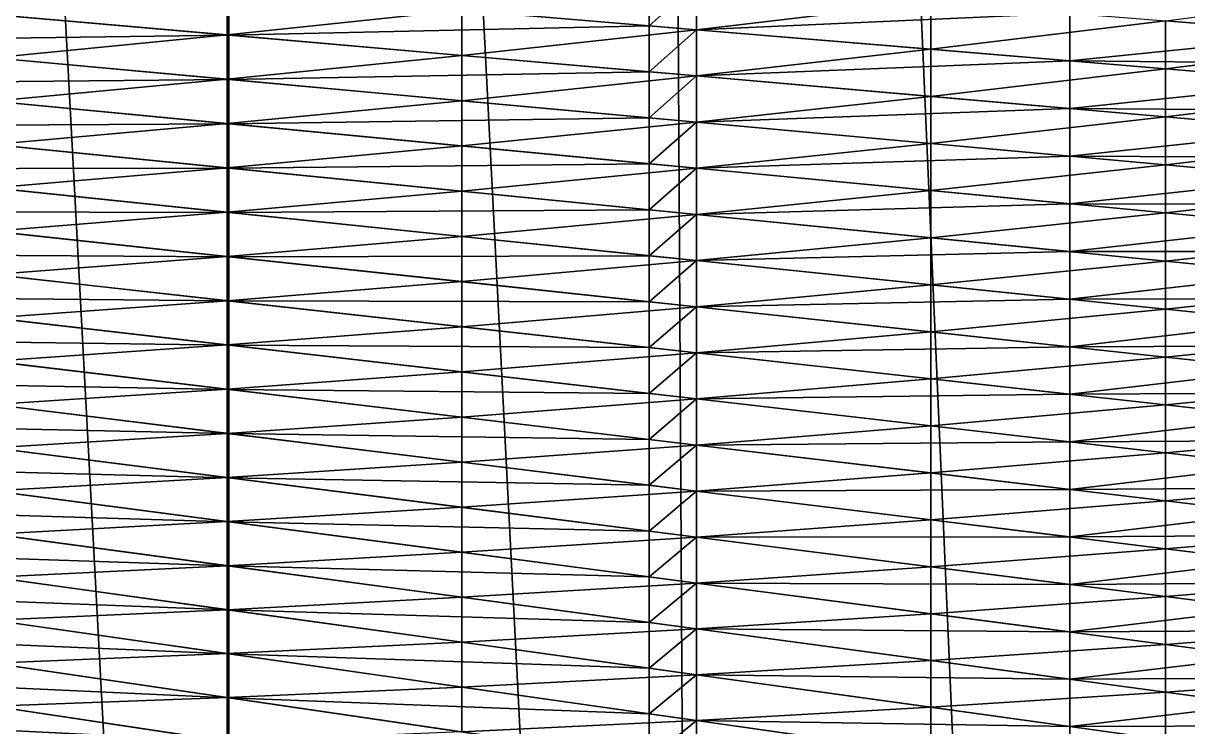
# Model space of a CAD drawing. Header units: metres. Extents: x -3 to 177, y -14 to 14.
# Drawn here: x 1.145 to 3.813, y -3.827 to -2.215 of the extents above; entities that cross this region are included whole.
import ezdxf

# ---------------------------------------------------------------- set-up
doc = ezdxf.new("R2010")
doc.units = ezdxf.units.M
doc.layers.add('AFT_PEAK', color=7, linetype='Continuous', true_color=0x74a6a7)
doc.layers.add('HULL', color=7, linetype='Continuous', true_color=0x528ba5)

msp = doc.modelspace()

# ---------------------------------------------------------------- linework, layer by layer
at = {"layer": 'AFT_PEAK'}
for points in [[(3.5429, 10.0387, 14.7727), (4.5062, -10.4345, 14.7571), (4.5062, 10.4345, 14.7571)], [(2.6875, 9.6735, 14.787), (3.5429, -10.0387, 14.7727), (3.5429, 10.0387, 14.7727)], [(3.5429, 10.0387, 14.7727), (3.5429, -10.0387, 14.7727), (4.5062, -10.4345, 14.7571)], [(2.5796, 9.6274, 14.7888), (2.6875, -9.6735, 14.787), (2.6875, 9.6735, 14.787)], [(2.6875, 9.6735, 14.787), (2.6875, -9.6735, 14.787), (3.5429, -10.0387, 14.7727)], [(1.6164, 9.2161, 14.8049), (2.5796, -9.6274, 14.7888), (2.5796, 9.6274, 14.7888)], [(2.5796, 9.6274, 14.7888), (2.5796, -9.6274, 14.7888), (2.6875, -9.6735, 14.787)], [(0.6531, 8.8049, 14.8211), (1.6164, -9.2161, 14.8049), (1.6164, 9.2161, 14.8049)], [(1.6164, 9.2161, 14.8049), (1.6164, -9.2161, 14.8049), (2.5796, -9.6274, 14.7888)], [(0.6531, 8.8049, 14.8211), (0.6531, -8.8049, 14.8211), (1.6164, -9.2161, 14.8049)], [(1.6164, -2.1401, 7.9359), (2.5796, -2.1151, 7.7074), (2.5796, -2.2206, 7.719)], [(2.5796, -2.2206, 7.719), (2.5796, -2.1151, 7.7074), (2.6875, -2.1237, 7.6829)], [(2.5796, -2.2206, 7.719), (2.6875, -2.1237, 7.6829), (2.6875, -2.2296, 7.6947)], [(2.6875, -2.2296, 7.6947), (2.6875, -2.1237, 7.6829), (3.5429, -2.1917, 7.4891)], [(0.6531, -2.1575, 8.1625), (1.6164, -2.1401, 7.9359), (1.6164, -2.2418, 7.9467)], [(0.6531, -2.2553, 8.1723), (0.6531, -2.1575, 8.1625), (1.6164, -2.2418, 7.9467)], [(1.6164, -2.2418, 7.9467), (1.6164, -2.1401, 7.9359), (2.5796, -2.2206, 7.719)], [(2.6875, -2.2296, 7.6947), (3.5429, -2.1917, 7.4891), (3.5429, -2.301, 7.502)], [(3.5429, -2.301, 7.502), (3.5429, -2.1917, 7.4891), (4.5062, -2.2034, 7.1195)], [(3.5429, -2.301, 7.502), (4.5062, -2.2034, 7.1195), (4.5062, -2.3101, 7.1405)], [(1.6164, -2.2418, 7.9467), (2.5796, -2.2206, 7.719), (2.5796, -2.326, 7.7309)], [(2.5796, -2.326, 7.7309), (2.5796, -2.2206, 7.719), (2.6875, -2.2296, 7.6947)], [(2.5796, -2.326, 7.7309), (2.6875, -2.2296, 7.6947), (2.6875, -2.3355, 7.7068)], [(2.6875, -2.3355, 7.7068), (2.6875, -2.2296, 7.6947), (3.5429, -2.301, 7.502)], [(0.6531, -2.2553, 8.1723), (1.6164, -2.2418, 7.9467), (1.6164, -2.3434, 7.9578)], [(0.6531, -2.3531, 8.1821), (0.6531, -2.2553, 8.1723), (1.6164, -2.3434, 7.9578)], [(1.6164, -2.3434, 7.9578), (1.6164, -2.2418, 7.9467), (2.5796, -2.326, 7.7309)], [(2.6875, -2.3355, 7.7068), (3.5429, -2.301, 7.502), (3.5429, -2.4103, 7.5152)], [(3.5429, -2.4103, 7.5152), (3.5429, -2.301, 7.502), (4.5062, -2.3101, 7.1405)], [(3.5429, -2.4103, 7.5152), (4.5062, -2.3101, 7.1405), (4.5062, -2.4169, 7.1616)], [(0.6531, -2.3531, 8.1821), (1.6164, -2.3434, 7.9578), (1.6164, -2.445, 7.9691)], [(1.6164, -2.3434, 7.9578), (2.5796, -2.326, 7.7309), (2.5796, -2.4314, 7.7434)], [(1.6164, -2.445, 7.9691), (1.6164, -2.3434, 7.9578), (2.5796, -2.4314, 7.7434)], [(2.5796, -2.4314, 7.7434), (2.5796, -2.326, 7.7309), (2.6875, -2.3355, 7.7068)], [(2.5796, -2.4314, 7.7434), (2.6875, -2.3355, 7.7068), (2.6875, -2.4413, 7.7194)], [(2.6875, -2.4413, 7.7194), (2.6875, -2.3355, 7.7068), (3.5429, -2.4103, 7.5152)], [(0.6531, -2.4509, 8.192), (0.6531, -2.3531, 8.1821), (1.6164, -2.445, 7.9691)], [(2.6875, -2.4413, 7.7194), (3.5429, -2.4103, 7.5152), (3.5429, -2.5195, 7.5289)], [(3.5429, -2.5195, 7.5289), (3.5429, -2.4103, 7.5152), (4.5062, -2.4169, 7.1616)], [(3.5429, -2.5195, 7.5289), (4.5062, -2.4169, 7.1616), (4.5062, -2.5237, 7.1834)], [(0.6531, -2.4509, 8.192), (1.6164, -2.445, 7.9691), (1.6164, -2.5466, 7.9803)], [(0.6531, -2.5487, 8.2018), (0.6531, -2.4509, 8.192), (1.6164, -2.5466, 7.9803)], [(1.6164, -2.445, 7.9691), (2.5796, -2.4314, 7.7434), (2.5796, -2.5368, 7.756)], [(1.6164, -2.5466, 7.9803), (1.6164, -2.445, 7.9691), (2.5796, -2.5368, 7.756)], [(2.5796, -2.5368, 7.756), (2.5796, -2.4314, 7.7434), (2.6875, -2.4413, 7.7194)], [(2.5796, -2.5368, 7.756), (2.6875, -2.4413, 7.7194), (2.6875, -2.5471, 7.7321)], [(2.6875, -2.5471, 7.7321), (2.6875, -2.4413, 7.7194), (3.5429, -2.5195, 7.5289)], [(2.6875, -2.5471, 7.7321), (3.5429, -2.5195, 7.5289), (3.5429, -2.6287, 7.5429)], [(3.5429, -2.6287, 7.5429), (3.5429, -2.5195, 7.5289), (4.5062, -2.5237, 7.1834)], [(3.5429, -2.6287, 7.5429), (4.5062, -2.5237, 7.1834), (4.5062, -2.6306, 7.2055)], [(0.6531, -2.5487, 8.2018), (1.6164, -2.5466, 7.9803), (1.6164, -2.6482, 7.9915)], [(0.6531, -2.6464, 8.2127), (0.6531, -2.5487, 8.2018), (1.6164, -2.6482, 7.9915)], [(1.6164, -2.5466, 7.9803), (2.5796, -2.5368, 7.756), (2.5796, -2.6422, 7.7686)], [(1.6164, -2.6482, 7.9915), (1.6164, -2.5466, 7.9803), (2.5796, -2.6422, 7.7686)], [(2.5796, -2.6422, 7.7686), (2.5796, -2.5368, 7.756), (2.6875, -2.5471, 7.7321)], [(2.5796, -2.6422, 7.7686), (2.6875, -2.5471, 7.7321), (2.6875, -2.6529, 7.7449)], [(2.6875, -2.6529, 7.7449), (2.6875, -2.5471, 7.7321), (3.5429, -2.6287, 7.5429)], [(2.6875, -2.6529, 7.7449), (3.5429, -2.6287, 7.5429), (3.5429, -2.7379, 7.5569)], [(3.5429, -2.7379, 7.5569), (3.5429, -2.6287, 7.5429), (4.5062, -2.6306, 7.2055)], [(3.5429, -2.7379, 7.5569), (4.5062, -2.6306, 7.2055), (4.5062, -2.7377, 7.2275)], [(0.6531, -2.744, 8.2245), (0.6531, -2.6464, 8.2127), (1.6164, -2.7497, 8.0036)], [(0.6531, -2.6464, 8.2127), (1.6164, -2.6482, 7.9915), (1.6164, -2.7497, 8.0036)], [(1.6164, -2.6482, 7.9915), (2.5796, -2.6422, 7.7686), (2.5796, -2.7476, 7.7812)], [(1.6164, -2.7497, 8.0036), (1.6164, -2.6482, 7.9915), (2.5796, -2.7476, 7.7812)], [(2.5796, -2.7476, 7.7812), (2.5796, -2.6422, 7.7686), (2.6875, -2.6529, 7.7449)], [(2.5796, -2.7476, 7.7812), (2.6875, -2.6529, 7.7449), (2.6875, -2.7587, 7.7576)], [(2.6875, -2.7587, 7.7576), (2.6875, -2.6529, 7.7449), (3.5429, -2.7379, 7.5569)], [(0.6531, -2.8416, 8.2363), (0.6531, -2.744, 8.2245), (1.6164, -2.851, 8.0166)], [(0.6531, -2.744, 8.2245), (1.6164, -2.7497, 8.0036), (1.6164, -2.851, 8.0166)], [(1.6164, -2.7497, 8.0036), (2.5796, -2.7476, 7.7812), (2.5796, -2.8529, 7.7945)], [(2.5796, -2.8529, 7.7945), (2.5796, -2.7476, 7.7812), (2.6875, -2.7587, 7.7576)], [(2.6875, -2.7587, 7.7576), (3.5429, -2.7379, 7.5569), (3.5429, -2.847, 7.5709)], [(3.5429, -2.847, 7.5709), (3.5429, -2.7379, 7.5569), (4.5062, -2.7377, 7.2275)], [(3.5429, -2.847, 7.5709), (4.5062, -2.7377, 7.2275), (4.5062, -2.8451, 7.2496)], [(1.6164, -2.851, 8.0166), (1.6164, -2.7497, 8.0036), (2.5796, -2.8529, 7.7945)], [(2.5796, -2.8529, 7.7945), (2.6875, -2.7587, 7.7576), (2.6875, -2.8645, 7.7711)], [(2.6875, -2.8645, 7.7711), (2.6875, -2.7587, 7.7576), (3.5429, -2.847, 7.5709)], [(0.6531, -2.9392, 8.2482), (0.6531, -2.8416, 8.2363), (1.6164, -2.9524, 8.0295)], [(0.6531, -2.8416, 8.2363), (1.6164, -2.851, 8.0166), (1.6164, -2.9524, 8.0295)], [(1.6164, -2.9524, 8.0295), (1.6164, -2.851, 8.0166), (2.5796, -2.9581, 7.8086)], [(1.6164, -2.851, 8.0166), (2.5796, -2.8529, 7.7945), (2.5796, -2.9581, 7.8086)], [(2.5796, -2.9581, 7.8086), (2.5796, -2.8529, 7.7945), (2.6875, -2.8645, 7.7711)], [(2.6875, -2.8645, 7.7711), (3.5429, -2.847, 7.5709), (3.5429, -2.9561, 7.5854)], [(3.5429, -2.9561, 7.5854), (3.5429, -2.847, 7.5709), (4.5062, -2.8451, 7.2496)], [(3.5429, -2.9561, 7.5854), (4.5062, -2.8451, 7.2496), (4.5062, -2.9526, 7.2719)], [(2.5796, -2.9581, 7.8086), (2.6875, -2.8645, 7.7711), (2.6875, -2.9701, 7.7853)], [(2.6875, -2.9701, 7.7853), (2.6875, -2.8645, 7.7711), (3.5429, -2.9561, 7.5854)], [(0.6531, -3.0367, 8.2602), (0.6531, -2.9392, 8.2482), (1.6164, -3.0538, 8.0428)], [(0.6531, -2.9392, 8.2482), (1.6164, -2.9524, 8.0295), (1.6164, -3.0538, 8.0428)], [(1.6164, -3.0538, 8.0428), (1.6164, -2.9524, 8.0295), (2.5796, -3.0633, 7.8228)], [(1.6164, -2.9524, 8.0295), (2.5796, -2.9581, 7.8086), (2.5796, -3.0633, 7.8228)], [(2.5796, -3.0633, 7.8228), (2.5796, -2.9581, 7.8086), (2.6875, -2.9701, 7.7853)], [(2.6875, -2.9701, 7.7853), (3.5429, -2.9561, 7.5854), (3.5429, -3.0651, 7.6007)], [(3.5429, -3.0651, 7.6007), (3.5429, -2.9561, 7.5854), (4.5062, -2.9526, 7.2719)], [(3.5429, -3.0651, 7.6007), (4.5062, -2.9526, 7.2719), (4.5062, -3.0603, 7.295)], [(2.5796, -3.0633, 7.8228), (2.6875, -2.9701, 7.7853), (2.6875, -3.0757, 7.7996)], [(2.6875, -3.0757, 7.7996), (2.6875, -2.9701, 7.7853), (3.5429, -3.0651, 7.6007)], [(0.6531, -3.1341, 8.2734), (0.6531, -3.0367, 8.2602), (1.6164, -3.1551, 8.0562)], [(0.6531, -3.0367, 8.2602), (1.6164, -3.0538, 8.0428), (1.6164, -3.1551, 8.0562)], [(1.6164, -3.1551, 8.0562), (1.6164, -3.0538, 8.0428), (2.5796, -3.1684, 7.8374)], [(1.6164, -3.0538, 8.0428), (2.5796, -3.0633, 7.8228), (2.5796, -3.1684, 7.8374)], [(2.5796, -3.1684, 7.8374), (2.5796, -3.0633, 7.8228), (2.6875, -3.0757, 7.7996)], [(2.6875, -3.0757, 7.7996), (3.5429, -3.0651, 7.6007), (3.5429, -3.1742, 7.616)], [(3.5429, -3.1742, 7.616), (3.5429, -3.0651, 7.6007), (4.5062, -3.0603, 7.295)], [(3.5429, -3.1742, 7.616), (4.5062, -3.0603, 7.295), (4.5062, -3.1684, 7.318)], [(2.5796, -3.1684, 7.8374), (2.6875, -3.0757, 7.7996), (2.6875, -3.1813, 7.8144)], [(2.6875, -3.1813, 7.8144), (2.6875, -3.0757, 7.7996), (3.5429, -3.1742, 7.616)], [(0.6531, -3.2314, 8.2877), (0.6531, -3.1341, 8.2734), (1.6164, -3.2563, 8.0706)], [(0.6531, -3.1341, 8.2734), (1.6164, -3.1551, 8.0562), (1.6164, -3.2563, 8.0706)], [(1.6164, -3.2563, 8.0706), (1.6164, -3.1551, 8.0562), (2.5796, -3.2735, 7.8522)], [(1.6164, -3.1551, 8.0562), (2.5796, -3.1684, 7.8374), (2.5796, -3.2735, 7.8522)], [(2.5796, -3.2735, 7.8522), (2.5796, -3.1684, 7.8374), (2.6875, -3.1813, 7.8144)], [(2.6875, -3.1813, 7.8144), (3.5429, -3.1742, 7.616), (3.5429, -3.283, 7.632)], [(3.5429, -3.283, 7.632), (3.5429, -3.1742, 7.616), (4.5062, -3.1684, 7.318)], [(3.5429, -3.283, 7.632), (4.5062, -3.1684, 7.318), (4.5062, -3.2766, 7.3419)], [(2.5796, -3.2735, 7.8522), (2.6875, -3.1813, 7.8144), (2.6875, -3.2868, 7.8294)], [(2.6875, -3.2868, 7.8294), (2.6875, -3.1813, 7.8144), (3.5429, -3.283, 7.632)], [(0.6531, -3.3286, 8.3021), (0.6531, -3.2314, 8.2877), (1.6164, -3.3574, 8.086)], [(0.6531, -3.2314, 8.2877), (1.6164, -3.2563, 8.0706), (1.6164, -3.3574, 8.086)], [(1.6164, -3.3574, 8.086), (1.6164, -3.2563, 8.0706), (2.5796, -3.3785, 7.8678)], [(1.6164, -3.2563, 8.0706), (2.5796, -3.2735, 7.8522), (2.5796, -3.3785, 7.8678)], [(2.5796, -3.3785, 7.8678), (2.5796, -3.2735, 7.8522), (2.6875, -3.2868, 7.8294)], [(3.5429, -3.3919, 7.6483), (3.5429, -3.283, 7.632), (4.5062, -3.2766, 7.3419)], [(3.5429, -3.3919, 7.6483), (4.5062, -3.2766, 7.3419), (4.5062, -3.3853, 7.3658)], [(2.5796, -3.3785, 7.8678), (2.6875, -3.2868, 7.8294), (2.6875, -3.3922, 7.8451)], [(2.6875, -3.2868, 7.8294), (3.5429, -3.283, 7.632), (3.5429, -3.3919, 7.6483)], [(2.6875, -3.3922, 7.8451), (2.6875, -3.2868, 7.8294), (3.5429, -3.3919, 7.6483)], [(0.6531, -3.4257, 8.3173), (0.6531, -3.3286, 8.3021), (1.6164, -3.4584, 8.1016)], [(0.6531, -3.3286, 8.3021), (1.6164, -3.3574, 8.086), (1.6164, -3.4584, 8.1016)], [(1.6164, -3.4584, 8.1016), (1.6164, -3.3574, 8.086), (2.5796, -3.4834, 7.8844)], [(1.6164, -3.3574, 8.086), (2.5796, -3.3785, 7.8678), (2.5796, -3.4834, 7.8844)], [(2.5796, -3.4834, 7.8844), (2.5796, -3.3785, 7.8678), (2.6875, -3.3922, 7.8451)], [(3.5429, -3.5007, 7.665), (3.5429, -3.3919, 7.6483), (4.5062, -3.3853, 7.3658)], [(3.5429, -3.5007, 7.665), (4.5062, -3.3853, 7.3658), (4.5062, -3.4943, 7.3899)], [(2.5796, -3.4834, 7.8844), (2.6875, -3.3922, 7.8451), (2.6875, -3.4975, 7.8618)], [(2.6875, -3.3922, 7.8451), (3.5429, -3.3919, 7.6483), (3.5429, -3.5007, 7.665)], [(2.6875, -3.4975, 7.8618), (2.6875, -3.3922, 7.8451), (3.5429, -3.5007, 7.665)], [(0.6531, -3.5226, 8.3343), (0.6531, -3.4257, 8.3173), (1.6164, -3.5593, 8.118)], [(0.6531, -3.4257, 8.3173), (1.6164, -3.4584, 8.1016), (1.6164, -3.5593, 8.118)], [(1.6164, -3.5593, 8.118), (1.6164, -3.4584, 8.1016), (2.5796, -3.5882, 7.9012)], [(1.6164, -3.4584, 8.1016), (2.5796, -3.4834, 7.8844), (2.5796, -3.5882, 7.9012)], [(2.5796, -3.5882, 7.9012), (2.5796, -3.4834, 7.8844), (2.6875, -3.4975, 7.8618)], [(3.5429, -3.6093, 7.6827), (3.5429, -3.5007, 7.665), (4.5062, -3.4943, 7.3899)], [(3.5429, -3.6093, 7.6827), (4.5062, -3.4943, 7.3899), (4.5062, -3.6037, 7.4146)], [(2.5796, -3.5882, 7.9012), (2.6875, -3.4975, 7.8618), (2.6875, -3.6027, 7.8787)], [(2.6875, -3.6027, 7.8787), (2.6875, -3.4975, 7.8618), (3.5429, -3.6093, 7.6827)], [(2.6875, -3.4975, 7.8618), (3.5429, -3.5007, 7.665), (3.5429, -3.6093, 7.6827)], [(0.6531, -3.6193, 8.3515), (0.6531, -3.5226, 8.3343), (1.6164, -3.6599, 8.136)], [(0.6531, -3.5226, 8.3343), (1.6164, -3.5593, 8.118), (1.6164, -3.6599, 8.136)], [(1.6164, -3.6599, 8.136), (1.6164, -3.5593, 8.118), (2.5796, -3.6928, 7.9188)], [(1.6164, -3.5593, 8.118), (2.5796, -3.5882, 7.9012), (2.5796, -3.6928, 7.9188)], [(2.5796, -3.6928, 7.9188), (2.5796, -3.5882, 7.9012), (2.6875, -3.6027, 7.8787)], [(0.6531, -3.7161, 8.3688), (0.6531, -3.6193, 8.3515), (1.6164, -3.7605, 8.1545)], [(0.6531, -3.6193, 8.3515), (1.6164, -3.6599, 8.136), (1.6164, -3.7605, 8.1545)], [(2.5796, -3.6928, 7.9188), (2.6875, -3.6027, 7.8787), (2.6875, -3.7078, 7.8965)], [(2.6875, -3.7078, 7.8965), (2.6875, -3.6027, 7.8787), (3.5429, -3.7179, 7.7007)], [(2.6875, -3.6027, 7.8787), (3.5429, -3.6093, 7.6827), (3.5429, -3.7179, 7.7007)], [(3.5429, -3.7179, 7.7007), (3.5429, -3.6093, 7.6827), (4.5062, -3.6037, 7.4146)], [(3.5429, -3.7179, 7.7007), (4.5062, -3.6037, 7.4146), (4.5062, -3.7135, 7.4395)], [(1.6164, -3.7605, 8.1545), (1.6164, -3.6599, 8.136), (2.5796, -3.7973, 7.9377)], [(1.6164, -3.6599, 8.136), (2.5796, -3.6928, 7.9188), (2.5796, -3.7973, 7.9377)], [(2.5796, -3.7973, 7.9377), (2.5796, -3.6928, 7.9188), (2.6875, -3.7078, 7.8965)], [(2.5796, -3.7973, 7.9377), (2.6875, -3.7078, 7.8965), (2.6875, -3.8127, 7.9155)], [(2.6875, -3.8127, 7.9155), (2.6875, -3.7078, 7.8965), (3.5429, -3.8264, 7.7195)], [(2.6875, -3.7078, 7.8965), (3.5429, -3.7179, 7.7007), (3.5429, -3.8264, 7.7195)], [(0.6531, -3.8124, 8.3884), (0.6531, -3.7161, 8.3688), (1.6164, -3.861, 8.1732)], [(0.6531, -3.7161, 8.3688), (1.6164, -3.7605, 8.1545), (1.6164, -3.861, 8.1732)], [(3.5429, -3.8264, 7.7195), (3.5429, -3.7179, 7.7007), (4.5062, -3.7135, 7.4395)], [(3.5429, -3.8264, 7.7195), (4.5062, -3.7135, 7.4395), (4.5062, -3.8236, 7.4649)], [(1.6164, -3.861, 8.1732), (1.6164, -3.7605, 8.1545), (2.5796, -3.9016, 7.9575)], [(1.6164, -3.7605, 8.1545), (2.5796, -3.7973, 7.9377), (2.5796, -3.9016, 7.9575)], [(0.6531, -3.9088, 8.4079), (0.6531, -3.8124, 8.3884), (1.6164, -3.9612, 8.1934)], [(0.6531, -3.8124, 8.3884), (1.6164, -3.861, 8.1732), (1.6164, -3.9612, 8.1934)], [(2.5796, -3.9016, 7.9575), (2.5796, -3.7973, 7.9377), (2.6875, -3.8127, 7.9155)], [(2.5796, -3.9016, 7.9575), (2.6875, -3.8127, 7.9155), (2.6875, -3.9174, 7.9355)], [(2.6875, -3.9174, 7.9355), (2.6875, -3.8127, 7.9155), (3.5429, -3.9346, 7.7394)], [(2.6875, -3.8127, 7.9155), (3.5429, -3.8264, 7.7195), (3.5429, -3.9346, 7.7394)], [(3.5429, -3.9346, 7.7394), (3.5429, -3.8264, 7.7195), (4.5062, -3.8236, 7.4649)], [(3.5429, -3.9346, 7.7394), (4.5062, -3.8236, 7.4649), (4.5062, -3.9342, 7.4907)]]:
    msp.add_3dface(points, dxfattribs=at)
at = {"layer": 'HULL'}
for points in [[(2.15, -2.1847, 7.8157), (2.6875, -2.1237, 7.6829), (2.6875, -2.2296, 7.6947)], [(2.6875, -2.2296, 7.6947), (2.6875, -2.1237, 7.6829), (3.225, -2.1664, 7.5611)], [(1.075, -2.1944, 8.068), (1.6125, -2.1398, 7.9368), (1.6125, -2.2414, 7.9476)], [(1.6125, -2.2414, 7.9476), (1.6125, -2.1398, 7.9368), (2.15, -2.1847, 7.8157)], [(3.7625, -2.2092, 7.4393), (4.3, -2.1396, 7.3035), (4.3, -2.2519, 7.3175)], [(1.6125, -2.2414, 7.9476), (2.15, -2.1847, 7.8157), (2.15, -2.2885, 7.8272)], [(2.15, -2.2885, 7.8272), (2.15, -2.1847, 7.8157), (2.6875, -2.2296, 7.6947)], [(2.6875, -2.2296, 7.6947), (3.225, -2.1664, 7.5611), (3.225, -2.2745, 7.5736)], [(3.225, -2.2745, 7.5736), (3.225, -2.1664, 7.5611), (3.7625, -2.2092, 7.4393)], [(1.075, -2.2939, 8.0784), (1.075, -2.1944, 8.068), (1.6125, -2.2414, 7.9476)], [(3.225, -2.2745, 7.5736), (3.7625, -2.2092, 7.4393), (3.7625, -2.3193, 7.4526)], [(3.7625, -2.3193, 7.4526), (3.7625, -2.2092, 7.4393), (4.3, -2.2519, 7.3175)], [(2.15, -2.2885, 7.8272), (2.6875, -2.2296, 7.6947), (2.6875, -2.3355, 7.7068)], [(2.6875, -2.3355, 7.7068), (2.6875, -2.2296, 7.6947), (3.225, -2.2745, 7.5736)], [(1.075, -2.2939, 8.0784), (1.6125, -2.2414, 7.9476), (1.6125, -2.343, 7.9587)], [(1.6125, -2.343, 7.9587), (1.6125, -2.2414, 7.9476), (2.15, -2.2885, 7.8272)], [(3.7625, -2.3193, 7.4526), (4.3, -2.2519, 7.3175), (4.3, -2.3642, 7.3315)], [(1.075, -2.3934, 8.0888), (1.075, -2.2939, 8.0784), (1.6125, -2.343, 7.9587)], [(1.6125, -2.343, 7.9587), (2.15, -2.2885, 7.8272), (2.15, -2.3922, 7.839)], [(2.15, -2.3922, 7.839), (2.15, -2.2885, 7.8272), (2.6875, -2.3355, 7.7068)], [(2.6875, -2.3355, 7.7068), (3.225, -2.2745, 7.5736), (3.225, -2.3825, 7.5864)], [(3.225, -2.3825, 7.5864), (3.225, -2.2745, 7.5736), (3.7625, -2.3193, 7.4526)], [(3.225, -2.3825, 7.5864), (3.7625, -2.3193, 7.4526), (3.7625, -2.4295, 7.466)], [(3.7625, -2.4295, 7.466), (3.7625, -2.3193, 7.4526), (4.3, -2.3642, 7.3315)], [(1.075, -2.3934, 8.0888), (1.6125, -2.343, 7.9587), (1.6125, -2.4446, 7.9699)], [(1.6125, -2.4446, 7.9699), (1.6125, -2.343, 7.9587), (2.15, -2.3922, 7.839)], [(2.15, -2.3922, 7.839), (2.6875, -2.3355, 7.7068), (2.6875, -2.4413, 7.7194)], [(2.6875, -2.4413, 7.7194), (2.6875, -2.3355, 7.7068), (3.225, -2.3825, 7.5864)], [(3.7625, -2.4295, 7.466), (4.3, -2.3642, 7.3315), (4.3, -2.4765, 7.3456)], [(1.075, -2.4928, 8.0992), (1.075, -2.3934, 8.0888), (1.6125, -2.4446, 7.9699)], [(1.6125, -2.4446, 7.9699), (2.15, -2.3922, 7.839), (2.15, -2.4959, 7.851)], [(2.15, -2.4959, 7.851), (2.15, -2.3922, 7.839), (2.6875, -2.4413, 7.7194)], [(2.6875, -2.4413, 7.7194), (3.225, -2.3825, 7.5864), (3.225, -2.4904, 7.5997)], [(3.225, -2.4904, 7.5997), (3.225, -2.3825, 7.5864), (3.7625, -2.4295, 7.466)], [(1.075, -2.4928, 8.0992), (1.6125, -2.4446, 7.9699), (1.6125, -2.5462, 7.9811)], [(1.6125, -2.5462, 7.9811), (1.6125, -2.4446, 7.9699), (2.15, -2.4959, 7.851)], [(2.15, -2.4959, 7.851), (2.6875, -2.4413, 7.7194), (2.6875, -2.5471, 7.7321)], [(2.6875, -2.5471, 7.7321), (2.6875, -2.4413, 7.7194), (3.225, -2.4904, 7.5997)], [(3.225, -2.4904, 7.5997), (3.7625, -2.4295, 7.466), (3.7625, -2.5396, 7.4801)], [(3.7625, -2.5396, 7.4801), (3.7625, -2.4295, 7.466), (4.3, -2.4765, 7.3456)], [(3.7625, -2.5396, 7.4801), (4.3, -2.4765, 7.3456), (4.3, -2.5887, 7.3604)], [(1.075, -2.5923, 8.1097), (1.075, -2.4928, 8.0992), (1.6125, -2.5462, 7.9811)], [(1.6125, -2.5462, 7.9811), (2.15, -2.4959, 7.851), (2.15, -2.5996, 7.863)], [(2.15, -2.5996, 7.863), (2.15, -2.4959, 7.851), (2.6875, -2.5471, 7.7321)], [(2.6875, -2.5471, 7.7321), (3.225, -2.4904, 7.5997), (3.225, -2.5984, 7.6132)], [(3.225, -2.5984, 7.6132), (3.225, -2.4904, 7.5997), (3.7625, -2.5396, 7.4801)], [(1.075, -2.5923, 8.1097), (1.6125, -2.5462, 7.9811), (1.6125, -2.6478, 7.9923)], [(1.6125, -2.6478, 7.9923), (1.6125, -2.5462, 7.9811), (2.15, -2.5996, 7.863)], [(2.15, -2.5996, 7.863), (2.6875, -2.5471, 7.7321), (2.6875, -2.6529, 7.7449)], [(2.6875, -2.6529, 7.7449), (2.6875, -2.5471, 7.7321), (3.225, -2.5984, 7.6132)], [(3.225, -2.5984, 7.6132), (3.7625, -2.5396, 7.4801), (3.7625, -2.6496, 7.4943)], [(3.7625, -2.6496, 7.4943), (3.7625, -2.5396, 7.4801), (4.3, -2.5887, 7.3604)], [(1.075, -2.6916, 8.1211), (1.075, -2.5923, 8.1097), (1.6125, -2.6478, 7.9923)], [(1.6125, -2.6478, 7.9923), (2.15, -2.5996, 7.863), (2.15, -2.7032, 7.875)], [(2.15, -2.7032, 7.875), (2.15, -2.5996, 7.863), (2.6875, -2.6529, 7.7449)], [(2.6875, -2.6529, 7.7449), (3.225, -2.5984, 7.6132), (3.225, -2.7063, 7.6268)], [(3.225, -2.7063, 7.6268), (3.225, -2.5984, 7.6132), (3.7625, -2.6496, 7.4943)], [(3.7625, -2.6496, 7.4943), (4.3, -2.5887, 7.3604), (4.3, -2.7009, 7.3755)], [(1.075, -2.6916, 8.1211), (1.6125, -2.6478, 7.9923), (1.6125, -2.7492, 8.0045)], [(1.6125, -2.7492, 8.0045), (1.6125, -2.6478, 7.9923), (2.15, -2.7032, 7.875)], [(2.15, -2.7032, 7.875), (2.6875, -2.6529, 7.7449), (2.6875, -2.7587, 7.7576)], [(2.6875, -2.7587, 7.7576), (2.6875, -2.6529, 7.7449), (3.225, -2.7063, 7.6268)], [(3.225, -2.7063, 7.6268), (3.7625, -2.6496, 7.4943), (3.7625, -2.7597, 7.5086)], [(3.7625, -2.7597, 7.5086), (3.7625, -2.6496, 7.4943), (4.3, -2.7009, 7.3755)], [(1.075, -2.7909, 8.1334), (1.075, -2.6916, 8.1211), (1.6125, -2.7492, 8.0045)], [(1.6125, -2.7492, 8.0045), (2.15, -2.7032, 7.875), (2.15, -2.8068, 7.8878)], [(2.15, -2.8068, 7.8878), (2.15, -2.7032, 7.875), (2.6875, -2.7587, 7.7576)], [(2.6875, -2.7587, 7.7576), (3.225, -2.7063, 7.6268), (3.225, -2.8142, 7.6403)], [(3.225, -2.8142, 7.6403), (3.225, -2.7063, 7.6268), (3.7625, -2.7597, 7.5086)], [(3.7625, -2.7597, 7.5086), (4.3, -2.7009, 7.3755), (4.3, -2.813, 7.3905)], [(1.075, -2.7909, 8.1334), (1.6125, -2.7492, 8.0045), (1.6125, -2.8506, 8.0174)], [(1.6125, -2.8506, 8.0174), (1.6125, -2.7492, 8.0045), (2.15, -2.8068, 7.8878)], [(2.15, -2.8068, 7.8878), (2.6875, -2.7587, 7.7576), (2.6875, -2.8645, 7.7711)], [(2.6875, -2.8645, 7.7711), (2.6875, -2.7587, 7.7576), (3.225, -2.8142, 7.6403)], [(3.225, -2.8142, 7.6403), (3.7625, -2.7597, 7.5086), (3.7625, -2.8697, 7.5229)], [(3.7625, -2.8697, 7.5229), (3.7625, -2.7597, 7.5086), (4.3, -2.813, 7.3905)], [(1.075, -2.8901, 8.1457), (1.075, -2.7909, 8.1334), (1.6125, -2.8506, 8.0174)], [(1.6125, -2.8506, 8.0174), (2.15, -2.8068, 7.8878), (2.15, -2.9104, 7.9014)], [(2.15, -2.9104, 7.9014), (2.15, -2.8068, 7.8878), (2.6875, -2.8645, 7.7711)], [(2.6875, -2.8645, 7.7711), (3.225, -2.8142, 7.6403), (3.225, -2.9221, 7.6544)], [(3.225, -2.9221, 7.6544), (3.225, -2.8142, 7.6403), (3.7625, -2.8697, 7.5229)], [(3.7625, -2.8697, 7.5229), (4.3, -2.813, 7.3905), (4.3, -2.9252, 7.4056)], [(1.075, -2.8901, 8.1457), (1.6125, -2.8506, 8.0174), (1.6125, -2.952, 8.0304)], [(1.6125, -2.952, 8.0304), (1.6125, -2.8506, 8.0174), (2.15, -2.9104, 7.9014)], [(2.15, -2.9104, 7.9014), (2.6875, -2.8645, 7.7711), (2.6875, -2.9701, 7.7853)], [(2.6875, -2.9701, 7.7853), (2.6875, -2.8645, 7.7711), (3.225, -2.9221, 7.6544)], [(3.225, -2.9221, 7.6544), (3.7625, -2.8697, 7.5229), (3.7625, -2.9797, 7.5377)], [(3.7625, -2.9797, 7.5377), (3.7625, -2.8697, 7.5229), (4.3, -2.9252, 7.4056)], [(1.075, -2.9894, 8.1583), (1.075, -2.8901, 8.1457), (1.6125, -2.952, 8.0304)], [(1.6125, -2.952, 8.0304), (2.15, -2.9104, 7.9014), (2.15, -3.0139, 7.915)], [(2.15, -3.0139, 7.915), (2.15, -2.9104, 7.9014), (2.6875, -2.9701, 7.7853)], [(2.6875, -2.9701, 7.7853), (3.225, -2.9221, 7.6544), (3.225, -3.0298, 7.6693)], [(3.225, -3.0298, 7.6693), (3.225, -2.9221, 7.6544), (3.7625, -2.9797, 7.5377)], [(3.7625, -2.9797, 7.5377), (4.3, -2.9252, 7.4056), (4.3, -3.0373, 7.421)], [(1.075, -2.9894, 8.1583), (1.6125, -2.952, 8.0304), (1.6125, -3.0533, 8.0437)], [(1.6125, -3.0533, 8.0437), (1.6125, -2.952, 8.0304), (2.15, -3.0139, 7.915)], [(2.15, -3.0139, 7.915), (2.6875, -2.9701, 7.7853), (2.6875, -3.0757, 7.7996)], [(2.6875, -3.0757, 7.7996), (2.6875, -2.9701, 7.7853), (3.225, -3.0298, 7.6693)], [(3.225, -3.0298, 7.6693), (3.7625, -2.9797, 7.5377), (3.7625, -3.0895, 7.5533)], [(3.7625, -3.0895, 7.5533), (3.7625, -2.9797, 7.5377), (4.3, -3.0373, 7.421)], [(1.075, -3.0886, 8.1708), (1.075, -2.9894, 8.1583), (1.6125, -3.0533, 8.0437)], [(1.6125, -3.0533, 8.0437), (2.15, -3.0139, 7.915), (2.15, -3.1173, 7.929)], [(2.15, -3.1173, 7.929), (2.15, -3.0139, 7.915), (2.6875, -3.0757, 7.7996)], [(2.6875, -3.0757, 7.7996), (3.225, -3.0298, 7.6693), (3.225, -3.1376, 7.6842)], [(3.225, -3.1376, 7.6842), (3.225, -3.0298, 7.6693), (3.7625, -3.0895, 7.5533)], [(3.7625, -3.0895, 7.5533), (4.3, -3.0373, 7.421), (4.3, -3.1493, 7.4372)], [(1.075, -3.0886, 8.1708), (1.6125, -3.0533, 8.0437), (1.6125, -3.1546, 8.057)], [(1.6125, -3.1546, 8.057), (1.6125, -3.0533, 8.0437), (2.15, -3.1173, 7.929)], [(1.075, -3.1876, 8.1846), (1.075, -3.0886, 8.1708), (1.6125, -3.1546, 8.057)], [(2.15, -3.1173, 7.929), (2.6875, -3.0757, 7.7996), (2.6875, -3.1813, 7.8144)], [(2.6875, -3.1813, 7.8144), (2.6875, -3.0757, 7.7996), (3.225, -3.1376, 7.6842)], [(3.225, -3.1376, 7.6842), (3.7625, -3.0895, 7.5533), (3.7625, -3.1994, 7.5688)], [(3.7625, -3.1994, 7.5688), (3.7625, -3.0895, 7.5533), (4.3, -3.1493, 7.4372)], [(1.6125, -3.1546, 8.057), (2.15, -3.1173, 7.929), (2.15, -3.2207, 7.9432)], [(2.15, -3.2207, 7.9432), (2.15, -3.1173, 7.929), (2.6875, -3.1813, 7.8144)], [(2.6875, -3.1813, 7.8144), (3.225, -3.1376, 7.6842), (3.225, -3.2452, 7.6998)], [(3.225, -3.2452, 7.6998), (3.225, -3.1376, 7.6842), (3.7625, -3.1994, 7.5688)], [(1.075, -3.1876, 8.1846), (1.6125, -3.1546, 8.057), (1.6125, -3.2558, 8.0714)], [(1.6125, -3.2558, 8.0714), (1.6125, -3.1546, 8.057), (2.15, -3.2207, 7.9432)], [(3.7625, -3.1994, 7.5688), (4.3, -3.1493, 7.4372), (4.3, -3.2613, 7.4535)], [(1.075, -3.2866, 8.1994), (1.075, -3.1876, 8.1846), (1.6125, -3.2558, 8.0714)], [(2.15, -3.2207, 7.9432), (2.6875, -3.1813, 7.8144), (2.6875, -3.2868, 7.8294)], [(2.6875, -3.2868, 7.8294), (2.6875, -3.1813, 7.8144), (3.225, -3.2452, 7.6998)], [(3.225, -3.2452, 7.6998), (3.7625, -3.1994, 7.5688), (3.7625, -3.3092, 7.5852)], [(3.7625, -3.3092, 7.5852), (3.7625, -3.1994, 7.5688), (4.3, -3.2613, 7.4535)], [(1.6125, -3.2558, 8.0714), (2.15, -3.2207, 7.9432), (2.15, -3.324, 7.9583)], [(2.15, -3.324, 7.9583), (2.15, -3.2207, 7.9432), (2.6875, -3.2868, 7.8294)], [(2.6875, -3.2868, 7.8294), (3.225, -3.2452, 7.6998), (3.225, -3.3528, 7.7156)], [(3.225, -3.3528, 7.7156), (3.225, -3.2452, 7.6998), (3.7625, -3.3092, 7.5852)], [(1.075, -3.2866, 8.1994), (1.6125, -3.2558, 8.0714), (1.6125, -3.3569, 8.0869)], [(1.6125, -3.3569, 8.0869), (1.6125, -3.2558, 8.0714), (2.15, -3.324, 7.9583)], [(3.7625, -3.3092, 7.5852), (4.3, -3.2613, 7.4535), (4.3, -3.3731, 7.4706)], [(1.075, -3.3855, 8.2143), (1.075, -3.2866, 8.1994), (1.6125, -3.3569, 8.0869)], [(2.15, -3.324, 7.9583), (2.6875, -3.2868, 7.8294), (2.6875, -3.3922, 7.8451)], [(2.6875, -3.3922, 7.8451), (2.6875, -3.2868, 7.8294), (3.225, -3.3528, 7.7156)], [(1.6125, -3.3569, 8.0869), (2.15, -3.324, 7.9583), (2.15, -3.4272, 7.9743)], [(2.15, -3.4272, 7.9743), (2.15, -3.324, 7.9583), (2.6875, -3.3922, 7.8451)], [(3.225, -3.3528, 7.7156), (3.7625, -3.3092, 7.5852), (3.7625, -3.4189, 7.6018)], [(3.7625, -3.4189, 7.6018), (3.7625, -3.3092, 7.5852), (4.3, -3.3731, 7.4706)], [(1.075, -3.3855, 8.2143), (1.6125, -3.3569, 8.0869), (1.6125, -3.4579, 8.1024)], [(1.6125, -3.4579, 8.1024), (1.6125, -3.3569, 8.0869), (2.15, -3.4272, 7.9743)], [(2.6875, -3.3922, 7.8451), (3.225, -3.3528, 7.7156), (3.225, -3.4604, 7.7319)], [(3.225, -3.4604, 7.7319), (3.225, -3.3528, 7.7156), (3.7625, -3.4189, 7.6018)], [(1.075, -3.4842, 8.23), (1.075, -3.3855, 8.2143), (1.6125, -3.4579, 8.1024)], [(3.7625, -3.4189, 7.6018), (4.3, -3.3731, 7.4706), (4.3, -3.485, 7.4879)], [(2.15, -3.4272, 7.9743), (2.6875, -3.3922, 7.8451), (2.6875, -3.4975, 7.8618)], [(2.6875, -3.4975, 7.8618), (2.6875, -3.3922, 7.8451), (3.225, -3.4604, 7.7319)], [(1.6125, -3.4579, 8.1024), (2.15, -3.4272, 7.9743), (2.15, -3.5303, 7.9906)], [(2.15, -3.5303, 7.9906), (2.15, -3.4272, 7.9743), (2.6875, -3.4975, 7.8618)], [(3.225, -3.4604, 7.7319), (3.7625, -3.4189, 7.6018), (3.7625, -3.5286, 7.6188)], [(3.7625, -3.5286, 7.6188), (3.7625, -3.4189, 7.6018), (4.3, -3.485, 7.4879)], [(1.075, -3.4842, 8.23), (1.6125, -3.4579, 8.1024), (1.6125, -3.5588, 8.1188)], [(1.6125, -3.5588, 8.1188), (1.6125, -3.4579, 8.1024), (2.15, -3.5303, 7.9906)], [(2.6875, -3.4975, 7.8618), (3.225, -3.4604, 7.7319), (3.225, -3.5678, 7.7493)], [(3.225, -3.5678, 7.7493), (3.225, -3.4604, 7.7319), (3.7625, -3.5286, 7.6188)], [(1.075, -3.5827, 8.2474), (1.075, -3.4842, 8.23), (1.6125, -3.5588, 8.1188)], [(3.7625, -3.5286, 7.6188), (4.3, -3.485, 7.4879), (4.3, -3.5967, 7.5056)], [(2.15, -3.5303, 7.9906), (2.6875, -3.4975, 7.8618), (2.6875, -3.6027, 7.8787)], [(2.6875, -3.6027, 7.8787), (2.6875, -3.4975, 7.8618), (3.225, -3.5678, 7.7493)], [(1.6125, -3.5588, 8.1188), (2.15, -3.5303, 7.9906), (2.15, -3.6333, 8.0076)], [(2.15, -3.6333, 8.0076), (2.15, -3.5303, 7.9906), (2.6875, -3.6027, 7.8787)], [(3.225, -3.5678, 7.7493), (3.7625, -3.5286, 7.6188), (3.7625, -3.6381, 7.6367)], [(3.7625, -3.6381, 7.6367), (3.7625, -3.5286, 7.6188), (4.3, -3.5967, 7.5056)], [(1.075, -3.5827, 8.2474), (1.6125, -3.5588, 8.1188), (1.6125, -3.6594, 8.1368)], [(1.6125, -3.6594, 8.1368), (1.6125, -3.5588, 8.1188), (2.15, -3.6333, 8.0076)], [(2.6875, -3.6027, 7.8787), (3.225, -3.5678, 7.7493), (3.225, -3.6751, 7.7669)], [(3.225, -3.6751, 7.7669), (3.225, -3.5678, 7.7493), (3.7625, -3.6381, 7.6367)], [(1.075, -3.6812, 8.2652), (1.075, -3.5827, 8.2474), (1.6125, -3.6594, 8.1368)], [(3.7625, -3.6381, 7.6367), (4.3, -3.5967, 7.5056), (4.3, -3.7084, 7.5242)], [(2.15, -3.6333, 8.0076), (2.6875, -3.6027, 7.8787), (2.6875, -3.7078, 7.8965)], [(2.6875, -3.7078, 7.8965), (2.6875, -3.6027, 7.8787), (3.225, -3.6751, 7.7669)], [(1.6125, -3.6594, 8.1368), (2.15, -3.6333, 8.0076), (2.15, -3.736, 8.0261)], [(2.15, -3.736, 8.0261), (2.15, -3.6333, 8.0076), (2.6875, -3.7078, 7.8965)], [(3.225, -3.6751, 7.7669), (3.7625, -3.6381, 7.6367), (3.7625, -3.7475, 7.655)], [(3.7625, -3.7475, 7.655), (3.7625, -3.6381, 7.6367), (4.3, -3.7084, 7.5242)], [(1.075, -3.6812, 8.2652), (1.6125, -3.6594, 8.1368), (1.6125, -3.7599, 8.1553)], [(1.075, -3.7795, 8.2831), (1.075, -3.6812, 8.2652), (1.6125, -3.7599, 8.1553)], [(1.6125, -3.7599, 8.1553), (1.6125, -3.6594, 8.1368), (2.15, -3.736, 8.0261)], [(2.6875, -3.7078, 7.8965), (3.225, -3.6751, 7.7669), (3.225, -3.7823, 7.7853)], [(3.225, -3.7823, 7.7853), (3.225, -3.6751, 7.7669), (3.7625, -3.7475, 7.655)], [(2.15, -3.736, 8.0261), (2.6875, -3.7078, 7.8965), (2.6875, -3.8127, 7.9155)], [(2.6875, -3.8127, 7.9155), (2.6875, -3.7078, 7.8965), (3.225, -3.7823, 7.7853)], [(3.7625, -3.7475, 7.655), (4.3, -3.7084, 7.5242), (4.3, -3.8199, 7.5431)], [(1.075, -3.7795, 8.2831), (1.6125, -3.7599, 8.1553), (1.6125, -3.8604, 8.1739)], [(1.6125, -3.7599, 8.1553), (2.15, -3.736, 8.0261), (2.15, -3.8386, 8.0454)], [(1.6125, -3.8604, 8.1739), (1.6125, -3.7599, 8.1553), (2.15, -3.8386, 8.0454)], [(2.15, -3.8386, 8.0454), (2.15, -3.736, 8.0261), (2.6875, -3.8127, 7.9155)], [(3.225, -3.7823, 7.7853), (3.7625, -3.7475, 7.655), (3.7625, -3.8568, 7.6741)], [(3.7625, -3.8568, 7.6741), (3.7625, -3.7475, 7.655), (4.3, -3.8199, 7.5431)], [(1.075, -3.8776, 8.303), (1.075, -3.7795, 8.2831), (1.6125, -3.8604, 8.1739)], [(2.6875, -3.8127, 7.9155), (3.225, -3.7823, 7.7853), (3.225, -3.8893, 7.8049)], [(3.225, -3.8893, 7.8049), (3.225, -3.7823, 7.7853), (3.7625, -3.8568, 7.6741)], [(2.15, -3.8386, 8.0454), (2.6875, -3.8127, 7.9155), (2.6875, -3.9174, 7.9355)], [(2.6875, -3.9174, 7.9355), (2.6875, -3.8127, 7.9155), (3.225, -3.8893, 7.8049)], [(3.7625, -3.8568, 7.6741), (4.3, -3.8199, 7.5431), (4.3, -3.9314, 7.5629)]]:
    msp.add_3dface(points, dxfattribs=at)

doc.saveas('drawing.dxf')
